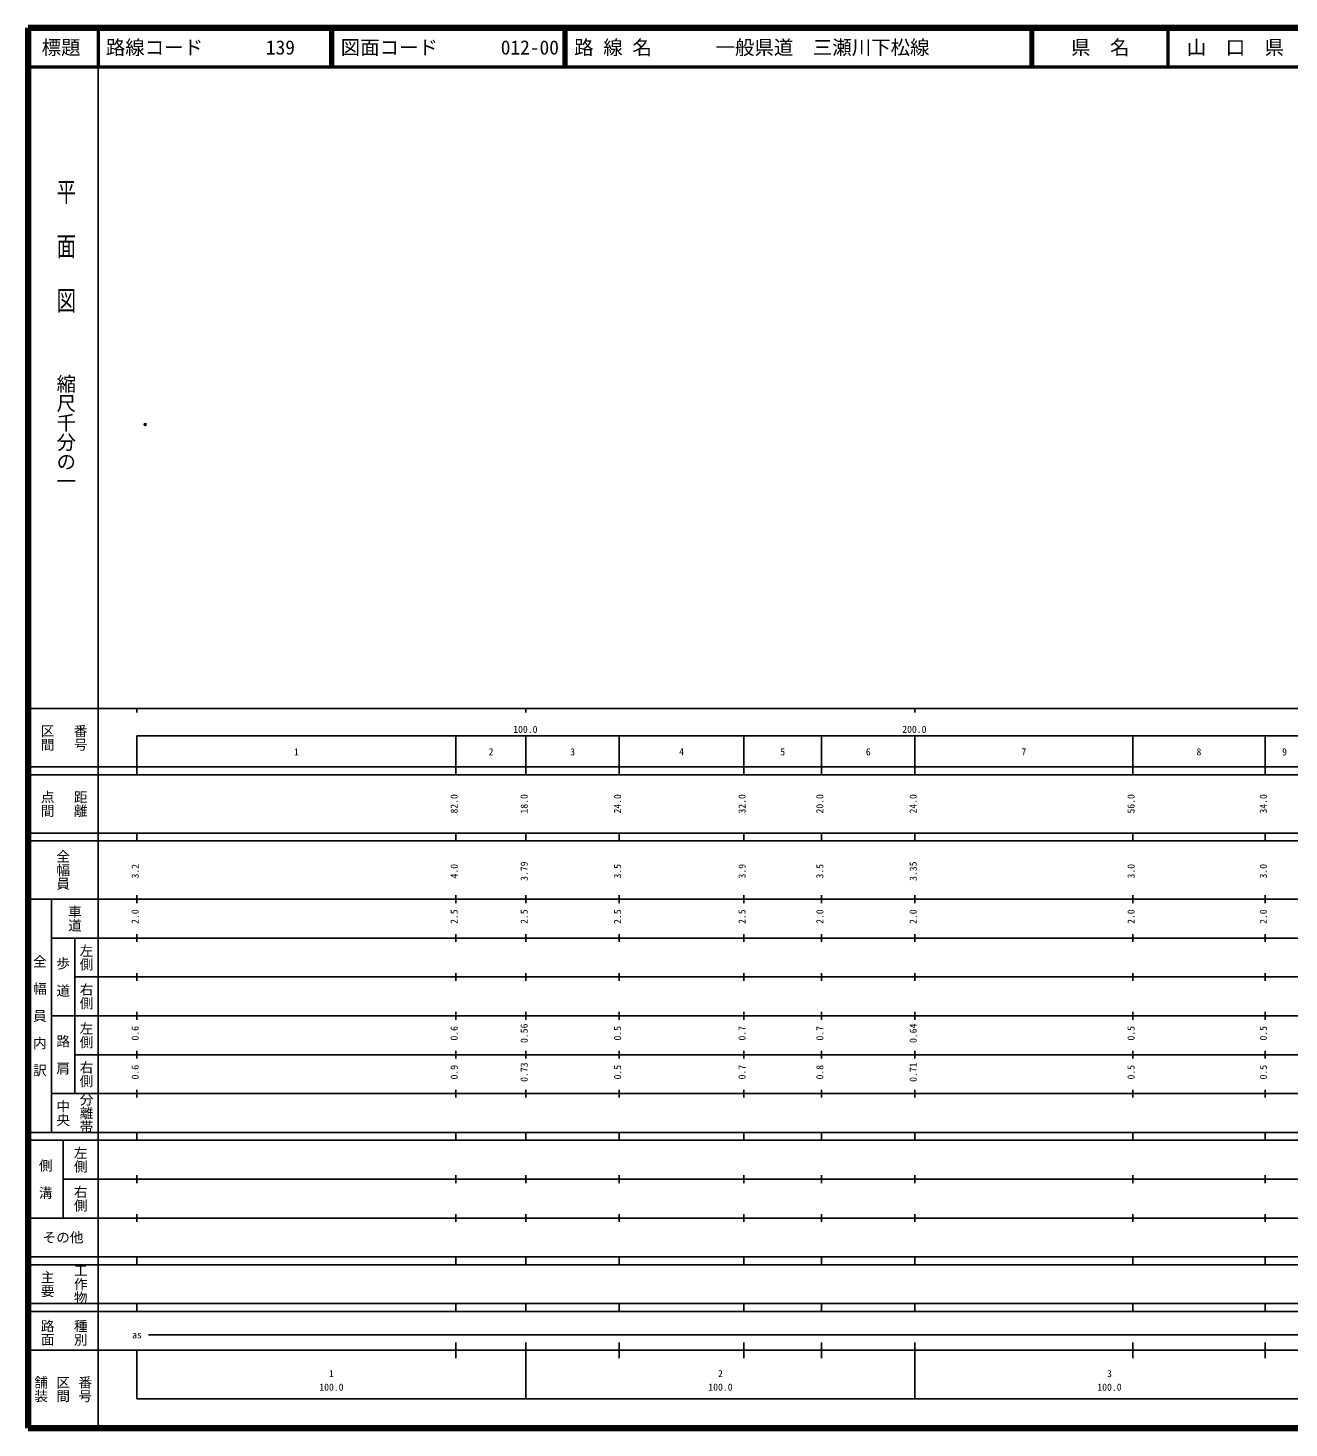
# Model space of a CAD drawing. Units: millimetres on the paper. Extents: x 40 to 680, y 20 to 380.
# Drawn here: x 40 to 364.1, y 20 to 380 of the extents above; entities that cross this region are included whole.
import ezdxf
from ezdxf.enums import TextEntityAlignment as Align

# ---------------------------------------------------------------- set-up
doc = ezdxf.new("R2010")
doc.units = ezdxf.units.MM
doc.header["$PDMODE"] = 32
doc.header["$PDSIZE"] = 0.5
doc.layers.add('M-OTRS', color=6, linetype='Continuous')
doc.layers.add('M-TTL-TXT', color=7, linetype='Continuous')
for name, color, linetype, lineweight in [('M-TTL', 2, 'Continuous', 140), ('M-TTL-BAND', 7, 'Continuous', 25), ('M-TTL-LINE', 7, 'Continuous', 50)]:
    doc.layers.add(name, color=color, linetype=linetype, lineweight=lineweight)
doc.styles.add('@ＭＳ ゴシック', font='')
doc.styles.add('ＭＳ ゴシック', font='')
doc.styles.get('@ＭＳ ゴシック').set_extended_font_data('@MS Gothic')
doc.styles.get('ＭＳ ゴシック').set_extended_font_data('MS Gothic')

msp = doc.modelspace()

# ---------------------------------------------------------------- linework, layer by layer
at = {"layer": 'M-OTRS'}
msp.add_point((70.147, 278.044), dxfattribs=at)
at = {"layer": 'M-TTL'}
for p, q in [((40, 380), (40, 20)), ((680, 380), (40, 380)), ((40, 20), (680, 20))]:
    msp.add_line(p, q, dxfattribs=at)
at = {"layer": 'M-TTL-BAND'}
for p, q in [((58, 370), (58, 20)), ((40, 205), (579, 205)), ((68, 205), (68, 204)), ((168, 205), (168, 204)), ((268, 205), (268, 204)), ((68, 198), (579, 198)), ((68, 198), (68, 188)), ((150, 188), (150, 198)), ((168, 188), (168, 198)), ((192, 188), (192, 198)), ((224, 188), (224, 198)), ((244, 188), (244, 198)), ((268, 188), (268, 198)), ((324, 188), (324, 198)), ((358, 188), (358, 198)), ((40, 190), (579, 190)), ((40, 188), (579, 188)), ((40, 173), (579, 173)), ((68, 171), (68, 173)), ((150, 171), (150, 173)), ((168, 171), (168, 173)), ((192, 171), (192, 173)), ((224, 171), (224, 173)), ((244, 171), (244, 173)), ((268, 171), (268, 173)), ((324, 171), (324, 173)), ((358, 171), (358, 173)), ((40, 171), (579, 171)), ((40, 156), (579, 156)), ((46, 96), (46, 156)), ((68, 155), (68, 157)), ((150, 155), (150, 157)), ((168, 155), (168, 157)), ((192, 155), (192, 157)), ((224, 155), (224, 157)), ((244, 155), (244, 157)), ((268, 155), (268, 157)), ((324, 155), (324, 157)), ((358, 155), (358, 157)), ((46, 146), (579, 146)), ((52, 146), (52, 106)), ((68, 145), (68, 147)), ((150, 145), (150, 147)), ((168, 145), (168, 147)), ((192, 145), (192, 147)), ((224, 145), (224, 147)), ((244, 145), (244, 147)), ((268, 145), (268, 147)), ((324, 145), (324, 147)), ((358, 145), (358, 147)), ((68, 135), (68, 137)), ((150, 135), (150, 137)), ((168, 135), (168, 137)), ((192, 135), (192, 137)), ((224, 135), (224, 137)), ((244, 135), (244, 137)), ((268, 135), (268, 137)), ((324, 135), (324, 137)), ((358, 135), (358, 137)), ((52, 136), (579, 136)), ((46, 126), (579, 126)), ((68, 125), (68, 127)), ((150, 125), (150, 127)), ((168, 125), (168, 127)), ((192, 125), (192, 127)), ((224, 125), (224, 127)), ((244, 125), (244, 127)), ((268, 125), (268, 127)), ((324, 125), (324, 127)), ((358, 125), (358, 127)), ((52, 116), (579, 116)), ((68, 115), (68, 117)), ((150, 115), (150, 117)), ((168, 115), (168, 117)), ((192, 115), (192, 117)), ((224, 115), (224, 117)), ((244, 115), (244, 117)), ((268, 115), (268, 117)), ((324, 115), (324, 117)), ((358, 115), (358, 117)), ((46, 106), (579, 106)), ((68, 105), (68, 107)), ((150, 105), (150, 107)), ((168, 105), (168, 107)), ((192, 105), (192, 107)), ((224, 105), (224, 107)), ((244, 105), (244, 107)), ((268, 105), (268, 107)), ((324, 105), (324, 107)), ((358, 105), (358, 107)), ((40, 96), (579, 96)), ((40, 94), (579, 94)), ((49, 94), (49, 74)), ((68, 94), (68, 96)), ((150, 94), (150, 96)), ((168, 94), (168, 96)), ((192, 94), (192, 96)), ((224, 94), (224, 96)), ((244, 94), (244, 96)), ((268, 94), (268, 96)), ((324, 94), (324, 96)), ((358, 94), (358, 96)), ((49, 84), (579, 84)), ((68, 83), (68, 85)), ((150, 83), (150, 85)), ((168, 83), (168, 85)), ((192, 83), (192, 85)), ((224, 83), (224, 85)), ((244, 83), (244, 85)), ((268, 83), (268, 85)), ((324, 83), (324, 85)), ((358, 83), (358, 85)), ((40, 74), (579, 74)), ((68, 73), (68, 75)), ((150, 73), (150, 75)), ((168, 73), (168, 75)), ((192, 73), (192, 75)), ((224, 73), (224, 75)), ((244, 73), (244, 75)), ((268, 73), (268, 75)), ((324, 73), (324, 75)), ((358, 73), (358, 75)), ((40, 64), (579, 64)), ((40, 62), (579, 62)), ((68, 62), (68, 64)), ((150, 62), (150, 64)), ((168, 62), (168, 64)), ((192, 62), (192, 64)), ((224, 62), (224, 64)), ((244, 62), (244, 64)), ((268, 62), (268, 64)), ((324, 62), (324, 64)), ((358, 62), (358, 64)), ((40, 52), (579, 52)), ((68, 50), (68, 52)), ((150, 50), (150, 52)), ((168, 50), (168, 52)), ((192, 50), (192, 52)), ((224, 50), (224, 52)), ((244, 50), (244, 52)), ((268, 50), (268, 52)), ((324, 50), (324, 52)), ((358, 50), (358, 52)), ((40, 50), (579, 50)), ((71, 44), (565, 44)), ((40, 40), (579, 40)), ((68, 40), (68, 27.5)), ((150, 38), (150, 42)), ((168, 27.5), (168, 42)), ((192, 38), (192, 42)), ((224, 38), (224, 42)), ((244, 38), (244, 42)), ((268, 27.5), (268, 42)), ((324, 38), (324, 42)), ((358, 38), (358, 42)), ((68, 27.5), (579, 27.5))]:
    msp.add_line(p, q, dxfattribs=at)
at = {"layer": 'M-TTL-LINE'}
for p, q in [((58, 380), (58, 370)), ((117.75, 380), (117.75, 370)), ((118.25, 380), (118.25, 370)), ((177.75, 380), (177.75, 370)), ((178.25, 380), (178.25, 370)), ((297.75, 380), (297.75, 370)), ((298.25, 380), (298.25, 370)), ((333, 380), (333, 370)), ((40, 370), (680, 370))]:
    msp.add_line(p, q, dxfattribs=at)

# ---------------------------------------------------------------- texts
at = {"layer": 'M-TTL-BAND', "style": '@ＭＳ ゴシック', "width": 1.4}
msp.add_text('平  面  図', height=3.666, rotation=270, dxfattribs=at).set_placement((49.777, 306.475), align=Align.MIDDLE_RIGHT)
at = {"layer": 'M-TTL-BAND', "style": '@ＭＳ ゴシック'}
msp.add_text('縮尺千分の一', height=3.666, rotation=270, dxfattribs=at).set_placement((49.777, 261.03), align=Align.MIDDLE_RIGHT)
for s, p in [('区間', (45, 197.5)), ('番号', (53.5, 197.5)), ('点間', (45, 180.5)), ('距離', (53.5, 180.5)), ('全幅員', (49, 163.5)), ('車道', (52, 151)), ('左側', (55, 141)), ('全\u3000幅\u3000員\u3000内\u3000訳', (43, 126)), ('歩\u3000道', (49, 136)), ('右側', (55, 131)), ('左側', (55, 121)), ('路\u3000肩', (49, 116)), ('右側', (55, 111)), ('分離帯', (55, 101)), ('中央', (49, 101)), ('左側', (53.5, 89)), ('側\u3000溝', (44.5, 84)), ('右側', (53.5, 79)), ('工作物', (53.5, 57)), ('主要', (45, 57)), ('路面', (45, 44.5)), ('種別', (53.5, 44.5)), ('舗装', (43.333, 30)), ('区間', (49, 30)), ('番号', (54.667, 30))]:
    msp.add_text(s, height=2.566, rotation=270, dxfattribs=at).set_placement(p, align=Align.MIDDLE_CENTER)
at = {"layer": 'M-TTL-BAND', "style": 'ＭＳ ゴシック'}
for s, p in [('100.0', (167.844, 198.195)), ('200.0', (267.844, 198.195)), ('1', (109, 192.405)), ('2', (159, 192.405)), ('3', (180, 192.405)), ('4', (208, 192.405)), ('5', (234, 192.405)), ('6', (256, 192.405)), ('7', (296, 192.405)), ('8', (341, 192.405)), ('9', (363, 192.405)), ('as', (68, 42.5)), ('1', (118, 32.523)), ('2', (218, 32.523)), ('3', (318, 32.523)), ('100.0', (118, 29.033)), ('100.0', (218, 29.033)), ('100.0', (318, 29.033))]:
    msp.add_text(s, height=1.833, dxfattribs=at).set_placement(p, align=Align.BOTTOM_CENTER)
for s, p in [('82.0', (151, 180.5)), ('18.0', (169, 180.5)), ('24.0', (193, 180.5)), ('32.0', (225, 180.5)), ('20.0', (245, 180.5)), ('24.0', (269, 180.5)), ('56.0', (325, 180.5)), ('34.0', (359, 180.5)), ('3.2', (69, 163.174)), ('4.0', (151, 163.174)), ('3.79', (169, 163.174)), ('3.5', (193, 163.174)), ('3.9', (225, 163.174)), ('3.5', (245, 163.174)), ('3.35', (269, 163.174)), ('3.0', (325, 163.174)), ('3.0', (359, 163.174)), ('2.0', (69, 151.5)), ('2.5', (151, 151.5)), ('2.5', (169, 151.5)), ('2.5', (193, 151.5)), ('2.5', (225, 151.5)), ('2.0', (245, 151.5)), ('2.0', (269, 151.5)), ('2.0', (325, 151.5)), ('2.0', (359, 151.5)), ('0.6', (69, 121.5)), ('0.6', (151, 121.5)), ('0.56', (169, 121.5)), ('0.5', (193, 121.5)), ('0.7', (225, 121.5)), ('0.7', (245, 121.5)), ('0.64', (269, 121.5)), ('0.5', (325, 121.5)), ('0.5', (359, 121.5)), ('0.6', (69, 111.5)), ('0.9', (151, 111.5)), ('0.73', (169, 111.5)), ('0.5', (193, 111.5)), ('0.7', (225, 111.5)), ('0.8', (245, 111.5)), ('0.71', (269, 111.5)), ('0.5', (325, 111.5)), ('0.5', (359, 111.5))]:
    msp.add_text(s, height=1.833, rotation=90, dxfattribs=at).set_placement(p, align=Align.BOTTOM_CENTER)
msp.add_text('その他', height=2.566, dxfattribs=at).set_placement((49, 69), align=Align.MIDDLE_CENTER)
at = {"layer": 'M-TTL-TXT', "style": 'ＭＳ ゴシック'}
for s, p in [('標題', (48.5, 375)), ('県\u3000名', (315.625, 375)), ('山\u3000口\u3000県', (350.375, 375))]:
    msp.add_text(s, height=3.666, dxfattribs=at).set_placement(p, align=Align.MIDDLE_CENTER)
for s, p in [('路線コード', (60, 375)), ('139', (101.142, 375)), ('図面コード', (120.38, 375)), ('012-00', (161.521, 375)), ('路 線 名', (180.38, 375)), ('一般県道\u3000三瀬川下松線', (216.734, 375))]:
    msp.add_text(s, height=3.666, dxfattribs=at).set_placement(p, align=Align.MIDDLE_LEFT)

doc.saveas('drawing.dxf')
